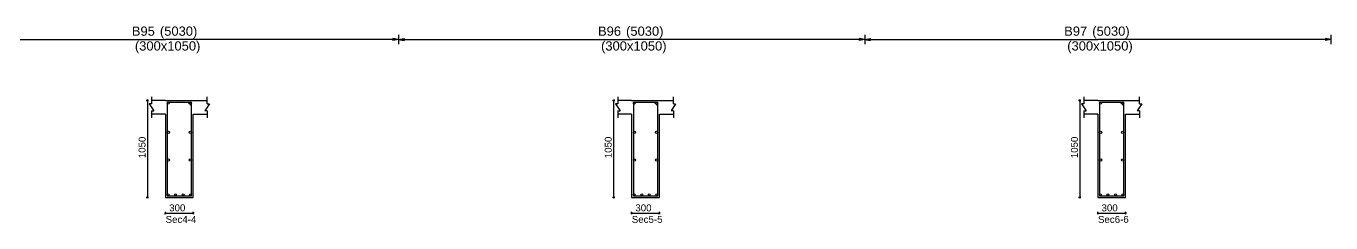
# Model space of a CAD drawing. Extents: x 0 to 98, y 3 to 248.
# Drawn here: x 53.92 to 68, y 121.1 to 123.24 of the extents above; entities that cross this region are included whole.
import ezdxf

# ---------------------------------------------------------------- set-up
doc = ezdxf.new("R2010")
doc.units = 0
for name, color, linetype in [('Beam_Cross_Label', 4, 'CONTINUOUS'), ('Beam_CrossSection', 2, 'CONTINUOUS'), ('Beam_Dimensions_LS', 3, 'CONTINUOUS'), ('Beam_NameLS', 6, 'CONTINUOUS'), ('dim_all', 7, 'CONTINUOUS'), ('main_botbars', 4, 'CONTINUOUS'), ('main_topbars', 4, 'CONTINUOUS'), ('Sidefacebar', 140, 'CONTINUOUS'), ('span_dim', 7, 'CONTINUOUS'), ('spanline', 7, 'CONTINUOUS'), ('Stirrup_bar', 1, 'CONTINUOUS')]:
    doc.layers.add(name, color=color, linetype=linetype)
doc.styles.add('STRUDS_Arial', font='ARIAL.TTF', dxfattribs={"height": 0.04})

msp = doc.modelspace()

# ---------------------------------------------------------------- linework, layer by layer
at = {"layer": 'Beam_CrossSection'}
for p, q in [((55.275, 122.393), (55.25, 122.393)), ((55.25, 122.393), (55.3, 122.318)), ((55.275, 122.468), (55.275, 122.393)), ((55.425, 122.43), (55.275, 122.43)), ((55.425, 122.43), (55.725, 122.43)), ((55.425, 122.43), (55.425, 122.43)), ((55.725, 122.43), (55.725, 122.43)), ((55.725, 122.43), (55.875, 122.43)), ((55.9, 122.393), (55.85, 122.318)), ((55.875, 122.393), (55.875, 122.468)), ((55.875, 122.393), (55.9, 122.393)), ((60.305, 122.393), (60.28, 122.393)), ((60.28, 122.393), (60.33, 122.318)), ((60.305, 122.468), (60.305, 122.393)), ((60.455, 122.43), (60.305, 122.43)), ((60.455, 122.43), (60.755, 122.43)), ((60.455, 122.43), (60.455, 122.43)), ((60.755, 122.43), (60.755, 122.43)), ((60.755, 122.43), (60.905, 122.43)), ((60.93, 122.393), (60.88, 122.318)), ((60.905, 122.393), (60.905, 122.468)), ((60.905, 122.393), (60.93, 122.393)), ((65.335, 122.393), (65.31, 122.393)), ((65.31, 122.393), (65.36, 122.318)), ((65.335, 122.468), (65.335, 122.393)), ((65.485, 122.43), (65.335, 122.43)), ((65.485, 122.43), (65.785, 122.43)), ((65.485, 122.43), (65.485, 122.43)), ((65.785, 122.43), (65.785, 122.43)), ((65.785, 122.43), (65.935, 122.43)), ((65.96, 122.393), (65.91, 122.318)), ((65.935, 122.393), (65.935, 122.468)), ((65.935, 122.393), (65.96, 122.393)), ((55.275, 122.318), (55.275, 122.243)), ((55.275, 122.318), (55.3, 122.318)), ((55.425, 122.28), (55.275, 122.28)), ((55.425, 122.28), (55.425, 121.38)), ((55.725, 121.38), (55.725, 122.28)), ((55.725, 122.28), (55.875, 122.28)), ((55.875, 122.318), (55.85, 122.318)), ((55.875, 122.318), (55.875, 122.243)), ((60.305, 122.318), (60.305, 122.243)), ((60.305, 122.318), (60.33, 122.318)), ((60.455, 122.28), (60.305, 122.28)), ((60.455, 122.28), (60.455, 121.38)), ((60.755, 121.38), (60.755, 122.28)), ((60.755, 122.28), (60.905, 122.28)), ((60.905, 122.318), (60.88, 122.318)), ((60.905, 122.318), (60.905, 122.243)), ((65.335, 122.318), (65.335, 122.243)), ((65.335, 122.318), (65.36, 122.318)), ((65.485, 122.28), (65.335, 122.28)), ((65.485, 122.28), (65.485, 121.38)), ((65.785, 121.38), (65.785, 122.28)), ((65.785, 122.28), (65.935, 122.28)), ((65.935, 122.318), (65.91, 122.318)), ((65.935, 122.318), (65.935, 122.243)), ((55.425, 121.38), (55.725, 121.38)), ((60.455, 121.38), (60.755, 121.38)), ((65.485, 121.38), (65.785, 121.38))]:
    msp.add_line(p, q, dxfattribs=at)
at = {"layer": 'dim_all'}
for p, q in [((55.23, 122.43), (55.2175, 122.43)), ((55.23, 122.43), (55.2212, 122.421)), ((55.23, 122.43), (55.2389, 122.439)), ((55.23, 122.43), (55.2425, 122.43)), ((55.23, 122.43), (55.23, 121.38)), ((60.26, 122.43), (60.2475, 122.43)), ((60.26, 122.43), (60.2512, 122.421)), ((60.26, 122.43), (60.2689, 122.439)), ((60.26, 122.43), (60.2725, 122.43)), ((60.26, 122.43), (60.26, 121.38)), ((65.29, 122.43), (65.2775, 122.43)), ((65.29, 122.43), (65.2812, 122.421)), ((65.29, 122.43), (65.2989, 122.439)), ((65.29, 122.43), (65.3025, 122.43)), ((65.29, 122.43), (65.29, 121.38)), ((55.23, 121.38), (55.2175, 121.38)), ((55.23, 121.38), (55.2212, 121.371)), ((55.23, 121.38), (55.2389, 121.389)), ((55.23, 121.38), (55.2425, 121.38)), ((60.26, 121.38), (60.2475, 121.38)), ((60.26, 121.38), (60.2512, 121.371)), ((60.26, 121.38), (60.2689, 121.389)), ((60.26, 121.38), (60.2725, 121.38)), ((65.29, 121.38), (65.2775, 121.38)), ((65.29, 121.38), (65.2812, 121.371)), ((65.29, 121.38), (65.2989, 121.389)), ((65.29, 121.38), (65.3025, 121.38)), ((55.425, 121.21), (55.425, 121.223)), ((55.425, 121.21), (55.4339, 121.219)), ((55.725, 121.21), (55.725, 121.223)), ((55.725, 121.21), (55.7339, 121.219)), ((60.455, 121.21), (60.455, 121.223)), ((60.455, 121.21), (60.4639, 121.219)), ((60.755, 121.21), (60.755, 121.223)), ((60.755, 121.21), (60.7639, 121.219)), ((65.485, 121.21), (65.485, 121.223)), ((65.485, 121.21), (65.4939, 121.219)), ((65.785, 121.21), (65.785, 121.223)), ((65.785, 121.21), (65.7939, 121.219)), ((55.425, 121.21), (55.4162, 121.201)), ((55.425, 121.21), (55.425, 121.198)), ((55.425, 121.21), (55.725, 121.21)), ((55.725, 121.21), (55.7162, 121.201)), ((55.725, 121.21), (55.725, 121.198)), ((60.455, 121.21), (60.4462, 121.201)), ((60.455, 121.21), (60.455, 121.198)), ((60.455, 121.21), (60.755, 121.21)), ((60.755, 121.21), (60.7462, 121.201)), ((60.755, 121.21), (60.755, 121.198)), ((65.485, 121.21), (65.4762, 121.201)), ((65.485, 121.21), (65.485, 121.198)), ((65.485, 121.21), (65.785, 121.21)), ((65.785, 121.21), (65.7762, 121.201)), ((65.785, 121.21), (65.785, 121.198))]:
    msp.add_line(p, q, dxfattribs=at)
at = {"layer": 'main_botbars'}
for centre in [(55.4538, 121.409), (55.5346, 121.409), (55.6154, 121.409), (55.6963, 121.409), (60.4838, 121.409), (60.5646, 121.409), (60.6454, 121.409), (60.7263, 121.409), (65.5138, 121.409), (65.5946, 121.409), (65.6755, 121.409), (65.7563, 121.409)]:
    msp.add_circle(centre, 0.01, dxfattribs=at)
at = {"layer": 'main_topbars'}
for centre in [(55.4538, 122.401), (55.6963, 122.401), (60.4838, 122.401), (60.7263, 122.401), (65.5138, 122.401), (65.7563, 122.401)]:
    msp.add_circle(centre, 0.01, dxfattribs=at)
at = {"layer": 'Sidefacebar'}
for centre in [(55.456, 122.085), (55.694, 122.085), (60.486, 122.085), (60.724, 122.085), (65.516, 122.085), (65.754, 122.085), (55.456, 121.785), (55.694, 121.785), (60.486, 121.785), (60.724, 121.785), (65.516, 121.785), (65.754, 121.785)]:
    msp.add_circle(centre, 0.012, dxfattribs=at)
at = {"layer": 'spanline'}
for p, q in [((52.91, 123.09), (55.425, 123.09)), ((57.94, 123.09), (55.425, 123.09)), ((57.94, 123.09), (57.88, 123.1)), ((57.88, 123.1), (57.88, 123.08)), ((57.94, 123.09), (57.88, 123.08)), ((57.94, 123.14), (57.94, 123.04)), ((57.94, 123.14), (57.94, 123.04)), ((57.94, 123.09), (58, 123.1)), ((57.94, 123.09), (60.455, 123.09)), ((57.94, 123.09), (58, 123.08)), ((58, 123.1), (58, 123.08)), ((62.97, 123.09), (60.455, 123.09)), ((62.97, 123.09), (62.91, 123.1)), ((62.91, 123.1), (62.91, 123.08)), ((62.97, 123.09), (62.91, 123.08)), ((62.97, 123.14), (62.97, 123.04)), ((62.97, 123.14), (62.97, 123.04)), ((62.97, 123.09), (63.03, 123.1)), ((62.97, 123.09), (65.485, 123.09)), ((62.97, 123.09), (63.03, 123.08)), ((63.03, 123.1), (63.03, 123.08)), ((68, 123.09), (65.485, 123.09)), ((68, 123.09), (67.94, 123.1)), ((67.94, 123.1), (67.94, 123.08)), ((68, 123.09), (67.94, 123.08)), ((68, 123.14), (68, 123.04))]:
    msp.add_line(p, q, dxfattribs=at)
for points in [[(57.94, 123.09), (57.88, 123.1), (57.94, 123.09), (57.88, 123.08)], [(57.94, 123.09), (58, 123.1), (57.94, 123.09), (58, 123.08)], [(62.97, 123.09), (62.91, 123.1), (62.97, 123.09), (62.91, 123.08)], [(62.97, 123.09), (63.03, 123.1), (62.97, 123.09), (63.03, 123.08)], [(68, 123.09), (67.94, 123.1), (68, 123.09), (67.94, 123.08)]]:
    msp.add_solid(points, dxfattribs=at)
at = {"layer": 'Stirrup_bar'}
for p, q in [((55.4438, 122.411), (55.4438, 121.399)), ((55.4438, 122.411), (55.7063, 122.411)), ((55.6892, 122.408), (55.6751, 122.394)), ((55.7033, 122.394), (55.6892, 122.38)), ((55.7063, 121.399), (55.7063, 122.411)), ((60.4738, 122.411), (60.4738, 121.399)), ((60.4738, 122.411), (60.7363, 122.411)), ((60.7192, 122.408), (60.7051, 122.394)), ((60.7333, 122.394), (60.7192, 122.38)), ((60.7363, 121.399), (60.7363, 122.411)), ((65.5038, 122.411), (65.5038, 121.399)), ((65.5038, 122.411), (65.7663, 122.411)), ((65.7492, 122.408), (65.7351, 122.394)), ((65.7633, 122.394), (65.7492, 122.38)), ((65.7663, 121.399), (65.7663, 122.411)), ((55.4438, 121.399), (55.7063, 121.399)), ((60.4738, 121.399), (60.7363, 121.399)), ((65.5038, 121.399), (65.7663, 121.399))]:
    msp.add_line(p, q, dxfattribs=at)

# ---------------------------------------------------------------- texts
at = {"layer": 'Beam_Cross_Label', "style": 'STRUDS_Arial'}
for s, p in [('Sec4-4', (55.4265, 121.105)), ('Sec5-5', (60.4565, 121.105)), ('Sec6-6', (65.4865, 121.105))]:
    msp.add_text(s, height=0.075, dxfattribs=at).set_placement(p)
at = {"layer": 'Beam_Dimensions_LS', "style": 'STRUDS_Arial'}
for p in [(55.095, 122.97), (60.125, 122.97), (65.155, 122.97)]:
    msp.add_text('(300x1050)', height=0.1, dxfattribs=at).set_placement(p)
at = {"layer": 'Beam_NameLS', "style": 'STRUDS_Arial'}
for s, p in [('B95', (55.062, 123.13)), ('B96', (60.092, 123.13)), ('B97', (65.122, 123.13))]:
    msp.add_text(s, height=0.1, dxfattribs=at).set_placement(p)
at = {"layer": 'dim_all', "style": 'STRUDS_Arial'}
for p in [(55.21, 121.805), (60.24, 121.805), (65.27, 121.805)]:
    msp.add_text('1050', height=0.075, rotation=90, dxfattribs=at).set_placement(p)
for p in [(55.465, 121.23), (60.495, 121.23), (65.525, 121.23)]:
    msp.add_text('300', height=0.075, dxfattribs=at).set_placement(p)
at = {"layer": 'span_dim', "style": 'STRUDS_Arial'}
for p in [(55.326, 123.13), (60.356, 123.13), (65.386, 123.13)]:
    msp.add_text(' (5030) ', height=0.1, dxfattribs=at).set_placement(p)

doc.saveas('drawing.dxf')
